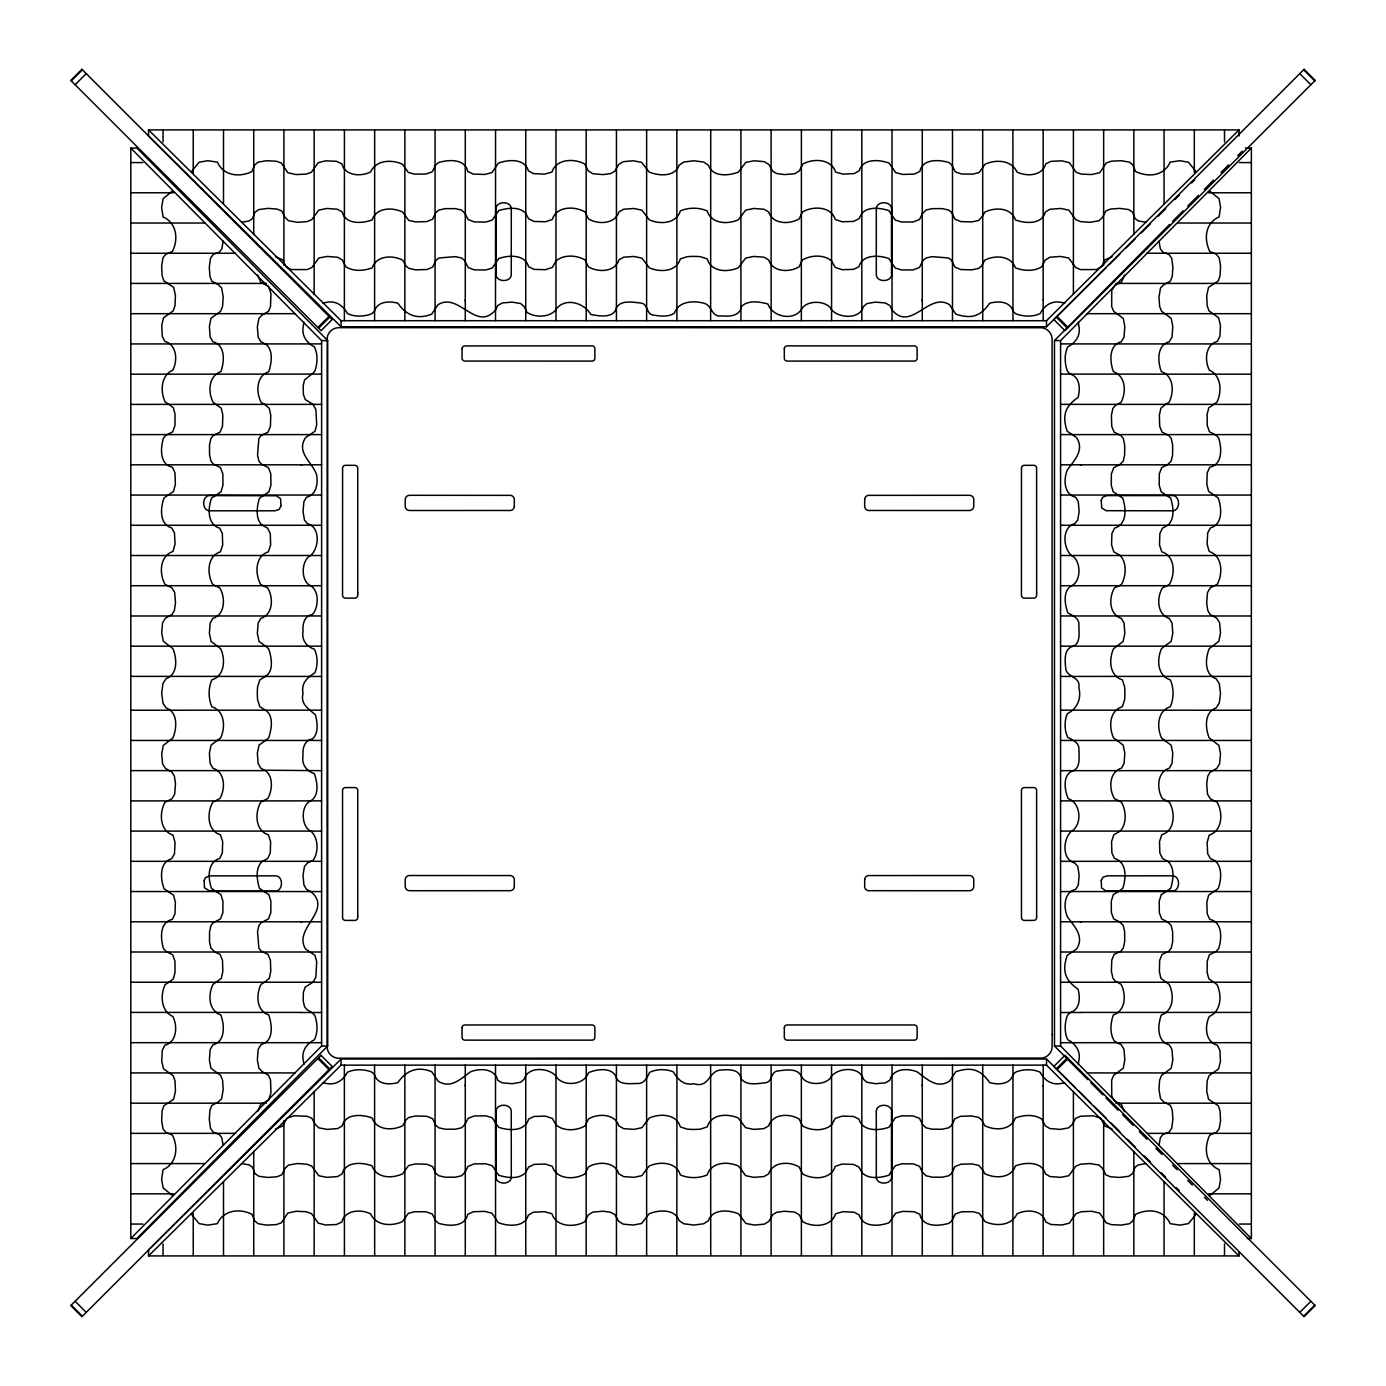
<?xml version="1.0" encoding="UTF-8"?>
<svg xmlns="http://www.w3.org/2000/svg" width="1386" height="1386" viewBox="0 0 1386 1386"><rect width="100%" height="100%" fill="white"/><g stroke="black" fill="none" stroke-linecap="round" stroke-linejoin="round"><path stroke-width="1.5" d="M555.977 1255.421L555.977 1065.141M831.583 130.405L831.583 320.703M465.28 320.703L465.28 130.423M922.279 1065.141L922.279 1255.404M465.28 1255.404L465.28 1084.822M922.279 301.005L922.279 130.423M223.146 241.199L221.847 248.804L219.473 252.027L213.132 254.539L210.481 258.35L209.286 267.359L209.944 276.524L211.867 281.237L218.382 284.667L221.639 287.976L223.198 296.916L222.574 306.427L220.565 311.296L217.359 313.686M1159.025 1145.408L1160.342 1137.819L1162.715 1134.58L1169.056 1132.067L1171.707 1128.256L1172.885 1119.247L1172.244 1110.099L1170.304 1105.37L1163.79 1101.939L1160.532 1098.648L1158.973 1089.691L1159.614 1080.179L1161.624 1075.311L1171.187 1068.294L1172.799 1060.134L1172.019 1049.583L1169.282 1044.871C1156.548 1041.631 1157.639 1024.652 1161.329 1014.985C1173.855 1010.758 1174.254 994.68 1169.143 984.389L1160.896 978.377L1159.372 971.534L1159.666 960.359L1162.022 954.521L1168.796 951.194L1171.222 948.215L1172.66 941.683L1172.625 931.704L1171.187 925.484L1167.41 921.794M495.512 309.875L497.765 305.492L502.338 302.945L512.214 302.131L520.651 303.569L524.168 306.601L527.026 312.422C535.36 317.879 550.138 317.706 556.531 309.095M257.692 1111.572L260.793 1104.365L268.555 1100.276L270.963 1092.861L270.513 1080.058L268.503 1075.259L262.006 1071.534L258.887 1068.138L257.346 1059.805L258.177 1049.375L260.949 1044.784L265.315 1042.67M1124.496 275.034L1121.395 282.242L1114.898 285.204L1111.745 290.488L1111.676 306.549L1113.686 311.348L1116.925 313.686M922.279 213.912L919.49 219.525L913.305 221.933L901.818 222.055L895.304 220.079L888.842 210.585C880.439 207.987 868.312 206.185 861.815 213.409M892.012 1122.903L895.269 1117.809L901.732 1115.834L913.201 1115.938L919.438 1118.311L922.279 1123.977M495.478 310.014C476.316 332.553 458.697 291.58 438.045 304.695L431.722 314.12C416.666 320.253 405.648 314.535 397.886 303.222C389.726 300.935 377.702 301.091 374.618 310.759A9.13 8.42 0 0 1 370.946 314.12C363.548 316.684 354.573 316.978 347.401 313.565C343.156 305.388 335.551 300.104 325.623 302.546A28.552 26.317 0 0 0 322.747 302.962M892.012 1123.006L888.824 1127.303C878.828 1130.785 862.542 1131.704 858.939 1119.091L853.516 1116.458L842.186 1116.111L835.29 1118.363L831.583 1124.704M982.691 215.8L984.857 212.127C995.148 207.016 1011.243 207.415 1015.47 219.941C1025.12 223.562 1042.133 224.827 1045.339 211.989L1050.051 209.251L1060.602 208.472L1068.762 210.083L1073.405 216.355M1073.405 1217.185L1069.351 1223.145L1061.953 1224.999L1050.969 1224.514L1045.685 1221.932C1042.515 1209.666 1026.316 1209.06 1016.926 1213.893C1011.537 1225.986 995.668 1226.541 985.065 1221.586L979.244 1213.356L972.885 1211.693L961.711 1211.78L955.318 1213.98L951.801 1220.806L949.029 1223.284C938.98 1226.263 922.574 1227.407 919.836 1214.344L914.206 1211.728L902.719 1211.381L895.668 1213.2L889.188 1222.677C879.538 1226.367 862.75 1227.632 859.216 1215.089L854.226 1212.248L843.069 1211.659L835.619 1213.755C831.184 1227.164 813.339 1227.649 802.754 1221.742L799.324 1214.933L794.698 1212.092L784.303 1211.225L776.662 1212.317L772.73 1214.604L768.849 1221.361L764.327 1224.15L754.33 1225.051L745.911 1223.474L738.426 1213.807C728.967 1209.839 712.491 1208.592 708.419 1220.65L703.69 1223.786L693.78 1225.068L683.887 1223.786L679.157 1220.65C675.051 1208.661 658.627 1209.77 649.133 1213.807L641.649 1223.474L633.229 1225.051L623.232 1224.15L618.728 1221.361L614.83 1214.604L610.897 1212.317L603.256 1211.225L592.861 1212.092L588.236 1214.933L584.805 1221.742C574.254 1227.632 556.306 1227.182 551.94 1213.755L544.49 1211.659L533.333 1212.248L528.343 1215.089C524.809 1227.632 508.038 1226.367 498.371 1222.677L491.891 1213.2L484.84 1211.381L473.354 1211.728L467.723 1214.344C465.02 1227.303 448.562 1226.333 438.53 1223.284L435.758 1220.806L432.241 1213.98L425.849 1211.78L414.674 1211.693L408.333 1213.356L402.494 1221.586C391.891 1226.541 376.039 1225.986 370.634 1213.893C361.244 1209.077 345.045 1209.649 341.874 1221.932L336.59 1224.514L325.623 1224.999L318.208 1223.145L314.154 1217.185M314.154 216.355L318.797 210.083L326.957 208.472L337.508 209.251L342.221 211.989C345.46 224.809 362.422 223.579 372.089 219.941C376.316 207.415 392.394 207.016 402.702 212.127L408.714 220.374L415.54 221.899L426.715 221.604L432.571 219.248L435.88 212.474L438.877 210.048L445.408 208.61L455.388 208.645L461.607 210.083L465.28 213.86M314.189 264.258L318.936 257.969L327.287 256.427L337.716 257.276L342.307 260.031L345.703 266.684C353.274 271.743 363.998 270.946 372.176 267.844C376.524 255.457 392.446 254.885 402.789 260.17L405.838 265.8L408.853 268.382L415.8 269.872L426.94 269.525L432.64 267.117L435.932 260.36L438.981 257.969L455.596 256.635L461.711 258.091L464.587 260.481L468.121 267.515L474.358 269.889L485.828 269.993L492.29 268.018L498.735 258.524C508.749 255.041 525.017 254.14 528.62 266.736L534.043 269.369L545.374 269.716L552.269 267.463L555.977 261.14M646.638 1169.143L641.926 1175.657L633.904 1177.355L623.648 1176.593L618.884 1173.89C615.089 1161.485 597.903 1161.139 588.444 1166.96L584.996 1173.838C574.861 1179.919 556.444 1179.832 552.321 1166.354L545.495 1164.067L534.112 1164.396L528.638 1167.029L525.762 1172.331M314.154 264.362L311.815 267.585L307.016 269.594L290.973 269.542L285.672 266.372L282.727 259.875L275.502 256.774M1073.422 1217.081L1076.177 1213.582L1081.461 1211.693L1091.631 1211.277L1099.722 1213.097L1106.236 1222.833L1111.399 1224.635L1121.17 1225.103L1129.399 1223.717L1132.778 1220.927L1135.619 1214.292C1148.526 1208.194 1164.084 1209.857 1170.165 1223.682L1179.85 1225.12L1188.426 1223.613L1195.91 1214.5M264.761 982.224L269.3 978.239L270.772 971.274L270.426 960.134L268.018 954.434L261.261 951.16L258.87 948.093L257.536 931.496L258.991 925.363L261.382 922.504L268.416 918.953L270.807 912.733L270.894 901.264L268.919 894.784L259.442 888.357C256.912 879.971 255.024 867.757 262.3 861.33M556.496 308.645C565.869 297.141 584.355 303.066 590.731 314.414C598.995 316.129 613.929 318.711 616.441 307.692C621.067 299.636 632.986 302.339 640.696 302.997C648.059 303.551 646.015 313.34 652.477 314.951C659.528 316.095 668.035 317.411 674.358 313.219C678.395 301.351 692.861 300.329 703.845 303.205C712.109 304.885 711.278 317.792 721.69 315.887C729.348 316.718 740.02 316.095 741.354 306.67C747.799 299.774 759.719 301.698 767.965 304.036C772.452 316.874 793.242 321.361 801.351 309.58C806.098 299.965 825.311 300.173 831.063 308.645M831.063 1077.199C825.328 1085.723 805.872 1085.758 801.333 1076.212C797.262 1067.428 784.667 1070.183 776.992 1071.066C770.425 1072.435 772.522 1082.189 765.297 1082.812C757.553 1083.505 745.824 1086.139 740.921 1078.291C739.24 1068.311 726.888 1069.455 719.213 1070.235C708.419 1072.314 708.922 1088.46 693.78 1083.713C683.489 1085.844 677.685 1079.07 673.336 1071.863C665.99 1068.779 656.773 1068.883 649.653 1072.366C646.915 1077.615 644.386 1084.233 636.832 1083.488C629.868 1083.575 617.896 1085.342 615.817 1076.298C611.243 1066.977 596.5 1069.195 588.53 1072.677C584.286 1085.151 564.033 1086.988 556.496 1077.199M861.815 213.496L858.922 218.797L853.447 221.431L842.064 221.76L835.238 219.473C831.08 206.012 812.716 205.908 802.563 211.989L799.116 218.867C789.656 224.688 772.47 224.341 768.676 211.937L763.911 209.234L753.655 208.472L745.633 210.17L738.288 219.82C727.494 224.653 711.243 223.874 707.207 210.932C698.96 207.328 688.599 207.328 680.353 210.932C676.316 223.874 660.065 224.653 649.272 219.82L641.926 210.17L633.904 208.472L623.648 209.234L618.884 211.937C615.089 224.341 597.903 224.688 588.444 218.867L584.996 211.989C574.861 205.908 556.444 205.994 552.321 219.473L545.495 221.76L534.112 221.431L528.638 218.797L525.762 213.496M922.279 213.86L925.952 210.083L932.189 208.645L942.151 208.61L948.682 210.048L951.68 212.474L954.989 219.248L960.845 221.604L972.019 221.899L978.845 220.374L982.691 215.852M465.28 1171.967L461.607 1175.744L455.388 1177.182L445.408 1177.216L438.877 1175.778L435.88 1173.353L432.571 1166.579L426.715 1164.223L415.54 1163.928L408.714 1165.453L402.702 1173.699C392.411 1178.81 376.316 1178.429 372.089 1165.886C362.422 1162.196 345.443 1161.104 342.221 1173.838L337.508 1176.575L326.957 1177.355L318.797 1175.744L311.763 1166.18L306.912 1164.171L297.401 1163.53L288.444 1165.089L285.152 1168.346L281.722 1174.86L276.992 1176.783L267.827 1177.442L258.818 1176.264L255.007 1173.595L252.495 1167.272L249.272 1164.898L241.684 1163.582M314.154 216.459L311.763 219.664L306.912 221.656L297.401 222.297L288.444 220.738L285.152 217.481L281.722 210.967L276.992 209.043L267.827 208.385L258.818 209.563L255.007 212.231L252.495 218.555L249.272 220.928L241.684 222.245M465.28 1124.081L461.711 1127.736L455.596 1129.192L445.634 1129.261L438.981 1127.875L435.932 1125.467L432.64 1118.71L426.94 1116.319L415.8 1115.955L408.853 1117.445L405.838 1120.027L402.789 1125.657C392.446 1130.941 376.524 1130.37 372.176 1117.982C362.612 1114.379 345.478 1112.958 342.307 1125.796L337.716 1128.55L327.287 1129.399L318.936 1127.857L315.54 1124.739L311.815 1118.242L307.016 1116.232L294.23 1115.782L286.815 1118.173L282.727 1125.952L275.502 1129.053M1165.418 404.4L1160.896 408.246L1159.372 415.072L1159.666 426.247L1162.022 432.085L1168.796 435.412L1171.222 438.409L1172.66 444.941L1172.625 454.903L1171.187 461.122L1167.41 464.812M831.028 1076.731C838.08 1067.463 859.857 1065.938 863.409 1079.226L866.908 1082.258L875.346 1083.696L885.221 1082.882L889.795 1080.335C892.619 1068.346 907.813 1067.896 917.22 1071.932C926.714 1078.724 936.815 1089.327 949.514 1081.132L955.838 1071.707C972.764 1066.059 981.149 1070.598 989.673 1082.605C997.885 1084.926 1009.926 1084.684 1012.993 1074.964A9.13 8.42 0 0 1 1016.614 1071.707C1024.011 1069.143 1032.986 1068.849 1040.158 1072.262C1044.403 1080.439 1052.009 1085.723 1061.936 1083.28A28.552 26.317 0 0 0 1064.812 1082.864M214.899 952.009L220.149 954.521L222.522 960.359L222.817 971.534L221.292 978.377L213.046 984.389C207.796 994.819 208.506 1010.567 220.859 1014.985C224.463 1024.635 225.727 1041.648 212.89 1044.871L210.152 1049.583L209.39 1060.134L210.984 1068.294L217.273 1072.92M646.638 1169.039L649.272 1166.007C660.065 1161.173 676.316 1161.953 680.353 1174.895C688.599 1178.498 698.96 1178.498 707.207 1174.895C711.278 1162.04 727.459 1161.104 738.288 1166.007L740.921 1169.039M555.977 261.053C563.34 254.244 576.784 255.076 584.996 259.927L588.426 266.805C597.868 272.557 615.124 272.418 618.901 259.892L623.683 257.19L633.974 256.445L641.961 258.16L649.289 267.793C660.048 272.54 676.368 272.002 680.318 258.922L687.196 256.687A67.55 62.283 0 0 1 700.38 256.687L707.241 258.922C711.139 272.106 727.529 272.505 738.27 267.793L745.599 258.16L753.586 256.445L763.877 257.19L768.658 259.892C772.504 272.314 789.656 272.626 799.133 266.805L801.385 262.023L801.385 130.405M831.583 1124.774C824.22 1131.582 810.793 1130.768 802.563 1125.917L799.133 1119.039C789.656 1113.218 772.487 1113.495 768.658 1125.952L763.877 1128.637L753.586 1129.382L745.599 1127.667L738.27 1118.034C727.511 1113.287 711.191 1113.824 707.241 1126.905L700.38 1129.14A67.55 62.283 0 0 1 687.196 1129.14L680.318 1126.905C676.42 1113.738 660.031 1113.322 649.289 1118.034L641.961 1127.667L633.974 1129.382L623.683 1128.637L618.901 1125.952C615.055 1113.512 597.92 1113.201 588.426 1119.039L586.174 1123.803L586.174 1255.421M525.762 1172.417C519.248 1179.642 507.12 1177.84 498.717 1175.241L492.255 1165.747L485.741 1163.772L474.255 1163.893L468.07 1166.302L465.28 1171.915M169.057 982.224L173.389 978.759L175.034 972.418L174.965 961.243L172.748 954.85L165.939 951.333L163.461 948.561C160.412 938.513 159.425 922.054 172.401 919.368L175 913.72L175.364 902.234L173.545 895.2L164.068 888.721C160.378 879.053 159.095 862.283 171.656 858.748L174.48 853.759L175.069 842.584L172.99 835.134C159.563 830.768 159.095 812.82 165.003 802.269L171.812 798.856L174.653 794.23L175.502 783.835L174.411 776.195L172.141 772.262L165.384 768.364L162.595 763.859L161.694 753.863L163.271 745.425L172.921 737.958C176.906 728.499 178.153 712.006 166.077 707.934L162.959 703.204L161.677 693.312L162.959 683.402L166.077 678.672C178.153 674.601 176.906 658.107 172.921 648.665L163.271 641.181L161.694 632.744L162.595 622.764L165.384 618.243L172.141 614.345L174.411 610.412L175.502 602.771L174.653 592.394L171.812 587.768L165.003 584.338C159.095 573.735 159.581 555.907 172.99 551.472L175.069 544.022L174.48 532.848L171.656 527.858C159.095 524.341 160.378 507.553 164.068 497.886L173.545 491.406L175.364 484.372L175 472.886L172.401 467.238C159.425 464.553 160.412 448.094 163.461 438.045L165.939 435.273L172.748 431.756L174.965 425.363L175.034 414.189L173.389 407.848L169.057 404.4M465.28 1123.977L468.121 1118.311L474.358 1115.938L485.828 1115.834L492.29 1117.809L495.547 1122.903M1118.45 891.527L1122.747 888.357C1126.229 878.343 1127.147 862.075 1114.535 858.454L1111.901 853.031L1111.555 841.7L1113.807 834.805L1120.148 831.098M172.228 191.181L163.132 198.666L161.625 207.242L163.063 216.926C176.594 222.765 178.707 239.085 172.436 251.455L165.818 254.296L163.028 257.692L161.642 265.904L162.093 275.693L163.912 280.856L173.631 287.37L175.45 295.461L175.034 305.613L173.163 310.897L163.583 317.74L161.746 325.138L162.231 336.122L164.813 341.389C177.01 344.612 177.72 360.758 172.834 370.149C160.759 375.554 160.204 391.406 165.142 402.027L169.005 404.4M1209.943 1195.425L1219.056 1187.941L1220.564 1179.365L1219.126 1169.68C1205.3 1163.599 1203.637 1148.058 1209.735 1135.151L1216.371 1132.31L1219.16 1128.932L1220.546 1120.702L1220.078 1110.931L1218.277 1105.751L1208.54 1099.254L1206.721 1091.146L1207.137 1080.993L1209.025 1075.709L1218.589 1068.883L1220.442 1061.468L1219.957 1050.501L1217.376 1045.217C1205.11 1042.029 1204.503 1025.831 1209.337 1016.458C1221.43 1011.052 1221.984 995.2 1217.047 984.58L1208.8 978.759L1207.137 972.418L1207.223 961.243L1209.424 954.85L1216.25 951.333L1218.727 948.561C1221.776 938.513 1222.747 922.054 1209.787 919.368L1207.171 913.72L1206.825 902.234L1208.644 895.2L1218.121 888.721C1221.811 879.053 1223.093 862.283 1210.532 858.748L1207.691 853.759L1207.102 842.584L1209.198 835.134C1222.625 830.768 1223.076 812.82 1217.185 802.269L1210.376 798.856L1207.535 794.23L1206.669 783.835L1207.76 776.195L1210.047 772.262L1216.804 768.364L1219.593 763.859L1220.494 753.863L1218.918 745.425L1209.25 737.958C1205.214 728.464 1204.105 712.04 1216.094 707.934L1219.23 703.204L1220.512 693.312L1219.23 683.402L1216.094 678.672C1204.018 674.601 1205.283 658.107 1209.25 648.665L1218.918 641.181L1220.494 632.744L1219.593 622.764L1216.804 618.243L1210.047 614.345L1207.76 610.412L1206.669 602.771L1207.535 592.394L1210.376 587.768L1217.185 584.338C1223.093 573.735 1222.608 555.907 1209.198 551.472L1207.102 544.022L1207.691 532.848L1210.532 527.858C1223.093 524.341 1221.811 507.553 1218.121 497.886L1208.644 491.406L1206.825 484.372L1207.171 472.886L1209.787 467.238C1222.747 464.553 1221.776 448.094 1218.727 438.045L1216.25 435.273L1209.424 431.756L1207.223 425.363L1207.137 414.189L1208.8 407.848L1217.047 402.027C1221.984 391.406 1221.43 375.554 1209.337 370.149C1204.469 360.758 1205.179 344.612 1217.376 341.389L1219.957 336.122L1220.442 325.138L1218.589 317.74L1209.025 310.897L1207.137 305.613L1206.721 295.461L1208.54 287.37L1218.277 280.856L1220.078 275.693L1220.546 265.904L1219.16 257.692L1216.371 254.296L1209.735 251.455C1203.637 238.548 1205.3 223.007 1219.126 216.926L1220.564 207.242L1219.056 198.666L1209.943 191.181M130.804 1238.53L321.604 1046.014L321.604 340.592L130.804 148.077L136.902 148.077L327.702 340.592L327.702 1046.014L136.902 1238.53L130.804 1238.53L130.804 148.077M1087.802 1079.642L1054.486 1046.014L1054.486 340.592L1169.576 224.463M1172.591 221.413L1183.194 210.724M1187.733 206.133L1198.336 195.443M1204.399 189.328L1213.478 180.163M1221.049 172.522L1228.62 164.882M1237.715 155.717L1242.254 151.126M1247.313 1238.53L1251.367 1238.53L1060.585 1046.014L1060.585 340.592L1251.367 148.077L1245.286 148.077M71.258 80.908L82.38 69.785M75.104 84.754L86.244 73.631M317.844 327.494L328.967 316.372M318.589 328.239L329.729 317.117M1056.271 1068.883L1067.411 1057.761M1057.033 1069.628L1068.156 1058.506M1299.756 1312.369L1310.896 1301.246M1303.62 1316.215L1314.742 1305.092M1106.08 267.723L1046.499 326.784L341.06 326.784L148.545 135.984L148.545 129.903L341.06 320.703L1046.499 320.703L1239.015 129.903L1239.015 135.984M1109.147 264.709L1119.836 254.106M1125.952 248.042L1135.117 238.964M1141.232 232.9L1150.397 223.822M1158.038 216.251L1165.678 208.68M1174.843 199.584L1179.417 195.045M1191.648 182.935L1194.697 179.903M1075.519 1087.819L1046.499 1059.043L341.06 1059.043L148.545 1249.843L148.545 1255.924L1239.015 1255.924L1239.015 1251.87M148.545 1255.924L341.06 1065.141L1046.499 1065.141L1239.015 1255.924M191.649 171.327L199.134 162.231L207.709 160.707L217.394 162.145C223.233 175.693 239.553 177.789 251.94 171.535L254.781 164.899L258.16 162.127L266.389 160.724L276.161 161.192L281.323 162.994L287.838 172.73L295.928 174.549L306.098 174.134L311.382 172.262L318.208 162.682L325.623 160.828L336.59 161.33L341.874 163.894C345.079 176.091 361.226 176.802 370.634 171.933C376.022 159.84 391.891 159.286 402.494 164.241L408.333 172.47L414.674 174.134L425.849 174.047L432.241 171.847L435.758 165.021L438.53 162.56C448.562 159.494 465.02 158.524 467.723 171.483L473.354 174.099L484.84 174.445L491.891 172.626L498.371 163.167C508.038 159.459 524.809 158.195 528.343 170.738L533.333 173.579L544.49 174.168L551.94 172.072C556.306 158.645 574.254 158.195 584.805 164.085L588.236 170.894L592.861 173.752L603.256 174.601L610.897 173.51L614.83 171.223L618.728 164.466L623.232 161.694L633.229 160.776L641.649 162.353L649.133 172.02C658.593 175.987 675.086 177.235 679.157 165.177L683.887 162.041L693.78 160.759L703.69 162.041L708.419 165.177C712.456 177.339 729.001 175.918 738.426 172.02L745.911 162.353L754.33 160.776L764.327 161.694L768.849 164.466L772.73 171.223L776.662 173.51L784.303 174.601L794.698 173.752L799.324 170.894L802.754 164.085C813.339 158.177 831.184 158.662 835.619 172.072L843.069 174.168L854.226 173.579L859.216 170.738C862.75 158.195 879.538 159.459 889.188 163.167L895.668 172.626L902.719 174.445L914.206 174.099L919.836 171.483C922.539 158.524 938.998 159.494 949.029 162.56L951.801 165.021L955.318 171.847L961.711 174.047L972.885 174.134L979.244 172.47L985.065 164.241C995.668 159.286 1011.52 159.84 1016.926 171.933C1026.333 176.802 1042.48 176.091 1045.685 163.894L1050.969 161.33L1061.953 160.828L1069.351 162.682L1076.177 172.262L1081.461 174.134L1091.631 174.549L1099.722 172.73L1106.236 162.994L1111.399 161.192L1121.17 160.724L1129.399 162.127L1132.778 164.899L1135.619 171.535C1148.526 177.633 1164.084 175.97 1170.165 162.145L1179.85 160.707L1188.426 162.231L1195.91 171.327M1167.307 464.847L1161.745 467.602L1159.337 473.787L1159.216 485.256L1161.191 491.787L1170.685 498.232C1173.284 506.635 1175.085 518.78 1167.861 525.277M1119.368 464.847L1113.755 467.654L1111.381 473.891L1111.277 485.343L1113.253 491.822L1118.346 495.079M1120.217 831.098C1127.026 823.752 1126.212 810.308 1121.361 802.096L1114.483 798.648C1108.661 789.188 1108.939 772.002 1121.395 768.19L1124.081 763.409L1124.826 753.118L1123.11 745.114L1113.478 737.802C1108.765 727.061 1109.164 710.637 1122.348 706.756L1124.583 699.895A67.55 62.283 -90 0 0 1124.583 686.711L1122.348 679.85C1109.285 675.866 1108.731 659.58 1113.478 648.821L1123.11 641.493L1124.826 633.489L1124.081 623.198L1121.395 618.433C1108.956 614.587 1108.644 597.435 1114.483 587.959L1119.247 585.706L1250.865 585.706M265.644 740.453L268.693 737.802C271.396 729.694 274.151 715.973 265.627 710.238M1164.483 646.171L1161.451 648.804C1156.617 659.58 1157.397 675.848 1170.338 679.885C1173.942 688.132 1173.942 698.475 1170.338 706.721C1157.397 710.775 1156.617 727.009 1161.451 737.82L1164.483 740.453M265.627 676.368C274.255 670.72 271.309 656.843 268.693 648.821L265.644 646.171M265.436 1042.67C273.787 1036.815 271.5 1023.197 268.763 1014.898C256.167 1010.74 255.925 994.507 261.088 984.303L264.657 982.224M310.014 556.063C319.248 548.977 320.807 527.269 307.501 523.683L304.487 520.183L303.049 511.746L303.863 501.871L306.41 497.297C316.51 494.819 318.191 483.558 316.545 474.532C312.283 462.058 295.738 452.564 305.613 437.578L315.02 431.237L316.701 424.792L315.887 409.494L312.959 404.365L305.249 399.497L303.361 394.352L303.17 385.724L304.539 379.972L311.763 374.099A9.13 8.42 -90 0 0 315.038 370.478C317.585 363.08 317.896 354.106 314.483 346.933C306.289 342.689 301.022 335.065 303.465 325.156A28.552 26.317 -90 0 1 303.863 322.28M1072.175 830.56C1062.941 837.612 1061.364 859.372 1074.67 862.924L1077.702 866.423L1079.14 874.878L1078.325 884.753L1075.779 889.31C1063.79 892.134 1063.339 907.345 1067.376 916.752C1074.167 926.229 1084.77 936.33 1076.575 949.046L1067.168 955.37C1061.503 972.279 1066.059 980.664 1078.048 989.206C1080.335 997.366 1080.179 1009.389 1070.512 1012.473A9.13 8.42 -90 0 0 1067.151 1016.129C1064.587 1023.526 1064.292 1032.501 1067.705 1039.673C1075.882 1043.918 1081.167 1051.541 1078.724 1061.451A28.552 26.317 -90 0 1 1078.308 1064.327M1116.977 1072.92L1123.301 1068.138L1124.843 1059.805L1123.994 1049.375L1121.239 1044.784L1114.587 1041.388C1109.528 1033.817 1110.325 1023.093 1113.426 1014.898C1125.813 1010.567 1126.385 994.628 1121.101 984.303L1115.47 981.253L1112.889 978.239L1111.399 971.274L1111.763 960.134L1114.153 954.434L1120.91 951.16L1123.318 948.093L1124.704 941.458L1124.635 931.496L1123.18 925.363L1119.524 921.794M1119.524 464.812L1123.18 461.243L1124.635 455.11L1124.704 445.149L1123.318 438.513L1120.91 435.447L1114.153 432.172L1111.763 426.472L1111.399 415.332L1112.889 408.368L1115.47 405.37L1121.101 402.321C1126.385 391.995 1125.83 376.039 1113.426 371.708C1109.822 362.127 1108.402 344.993 1121.239 341.822L1123.994 337.231L1124.843 326.801L1123.301 318.468L1116.977 313.686M1167.774 525.277L1162.473 528.17L1159.839 533.645L1159.51 545.027L1161.797 551.853C1175.259 556.011 1175.38 574.376 1169.282 584.511L1162.404 587.976C1156.582 597.435 1156.929 614.622 1169.334 618.416L1172.036 623.163L1172.799 633.419L1171.101 641.458L1164.587 646.171M262.37 861.33L267.654 858.454L270.287 853.031L270.634 841.7L268.364 834.805C254.92 830.595 254.781 812.317 260.828 802.096L262.838 800.9L321.604 800.865M265.575 676.368L259.84 679.85L257.605 686.711A67.55 62.283 -90 0 0 257.605 699.895L259.84 706.756L265.575 710.238M309.546 556.029C301.057 561.815 300.727 581.566 310.914 585.914C319.525 591.389 318.572 607.536 312.474 614.5C304.452 615.523 302.356 624.116 303.032 631.063C301.403 639.951 306.462 646.673 314.379 649.185C317.862 656.288 317.966 665.523 314.882 672.851C307.727 677.217 300.901 682.934 303.032 693.312C300.052 704.816 309.39 709.078 315.54 715.055C317.394 722.695 318.867 733.229 312.491 738.946C304.435 739.916 302.391 748.613 303.032 755.543C301.334 764.5 306.531 770.962 314.276 773.665C317.342 781.635 319.56 795.529 310.914 800.71C300.866 804.885 300.97 824.809 309.546 830.578M1072.643 830.578C1082.431 823.059 1080.595 802.789 1068.121 798.561C1064.656 790.592 1062.421 775.831 1071.742 771.274C1080.785 769.195 1079.018 757.206 1078.932 750.242C1079.677 742.705 1073.059 740.176 1067.809 737.421C1064.327 730.318 1064.223 721.084 1067.307 713.755C1076.939 708.922 1081.738 699.029 1078.862 687.543C1080.924 676.056 1065.938 677.702 1065.678 667.879C1064.898 660.186 1063.755 647.851 1073.734 646.153C1080.785 642.307 1078.81 632.345 1078.914 625.675C1079.711 618.104 1072.955 615.869 1067.913 612.941C1064.829 604.989 1062.612 591.077 1071.257 585.914C1081.461 581.548 1081.132 561.832 1072.643 556.029M217.273 313.686L210.984 318.312L209.39 326.472L210.152 337.023L212.89 341.753C225.71 344.993 224.48 361.937 220.859 371.621C208.524 376.039 207.796 391.788 213.046 402.217L221.292 408.246L222.817 415.072L222.522 426.247L220.149 432.085L213.392 435.412L210.949 438.409L209.511 444.941L209.546 454.903L211.001 461.122L213.409 464.067L220.426 467.602L222.834 473.787L222.955 485.256L220.998 491.787L211.504 498.232C207.935 508.246 207.12 524.497 219.698 528.17L222.349 533.645L222.678 545.027L220.391 551.853C206.93 556.011 206.809 574.376 212.907 584.511L219.768 587.976C225.623 597.47 225.208 614.604 212.855 618.416L210.152 623.163L209.39 633.419L211.088 641.458L220.738 648.804C225.571 659.58 224.792 675.848 211.85 679.885C208.229 688.132 208.229 698.475 211.85 706.721C224.705 710.81 225.641 726.992 220.738 737.82L211.088 745.148L209.39 753.187L210.152 763.443L212.855 768.19C225.242 772.002 225.606 789.171 219.768 798.631L212.907 802.096C206.826 812.231 206.912 830.647 220.391 834.77L222.678 841.597L222.349 852.962L219.698 858.436C207.138 862.144 207.917 878.343 211.504 888.374L220.998 894.819L222.955 901.35L222.834 912.82L220.426 919.005L213.409 922.539L211.001 925.484L209.546 931.704L209.511 941.683L210.949 948.215L215.038 952.043M1116.925 1072.92L1113.686 1075.259L1111.676 1080.058L1111.745 1096.118L1114.898 1101.42L1121.395 1104.365L1124.496 1111.572M265.54 740.453L259.061 745.114L257.363 753.118L258.108 763.409L260.793 768.19L264.431 770.218L321.604 770.668M1165.47 404.4L1169.143 402.217C1174.254 391.926 1173.873 375.831 1161.329 371.621C1157.639 361.954 1156.548 344.975 1169.282 341.753L1172.019 337.023L1172.799 326.472L1171.187 318.312L1161.624 311.296L1159.614 306.427L1158.973 296.916L1160.532 287.976L1163.79 284.667L1170.304 281.237L1172.244 276.524L1172.885 267.359L1171.707 258.35L1169.056 254.539L1162.715 252.027L1160.342 248.804L1159.025 241.199M169.005 982.224L165.142 984.58C160.187 995.2 160.759 1011.052 172.834 1016.458C177.668 1025.831 177.079 1042.047 164.813 1045.217L162.231 1050.501L161.746 1061.468L163.583 1068.883L173.163 1075.709L175.034 1080.993L175.45 1091.146L173.631 1099.254L163.912 1105.751L162.093 1110.931L161.642 1120.702L163.028 1128.932L165.818 1132.31L172.436 1135.151C178.707 1147.539 176.594 1163.842 163.063 1169.68L161.625 1179.365L163.132 1187.941L172.228 1195.425M1118.346 891.527L1113.253 894.784L1111.277 901.264L1111.381 912.733L1113.755 918.953L1119.42 921.794M1112.057 256.774L1104.85 259.875L1101.887 266.372L1096.586 269.542L1080.543 269.594L1075.744 267.585L1073.405 264.362M1145.893 1163.582L1138.287 1164.898L1135.065 1167.272L1132.553 1173.595L1128.741 1176.264L1119.732 1177.442L1110.567 1176.783L1105.837 1174.86L1102.407 1168.346L1099.115 1165.089L1090.176 1163.53L1080.647 1164.171L1075.796 1166.18L1068.762 1175.744L1060.602 1177.355L1050.051 1176.575L1045.339 1173.838C1042.116 1161.104 1025.138 1162.196 1015.47 1165.886C1011.243 1178.412 995.165 1178.81 984.857 1173.699L982.691 1170.027M1080.266 464.812L1250.865 464.812M131.323 921.794L301.923 921.794M321.604 464.812L131.323 464.812M1060.585 921.794L1250.865 921.794M148.545 129.903L1239.015 129.903M131.323 162.578L142.845 162.578M1239.344 162.578L1250.865 162.578M131.323 192.775L173.666 192.775M1208.505 192.775L1250.865 192.775M131.323 223.025L204.574 223.025M1177.598 223.025L1250.865 223.025M131.323 253.257L235.464 253.257M1146.724 253.257L1250.865 253.257M131.323 283.42L266.285 283.42M1115.886 283.42L1250.865 283.42M131.479 313.686L295.218 313.686M1086.97 313.686L1250.709 313.686M321.604 340.592L327.702 340.592M1054.486 340.592L1060.585 340.592M131.323 343.936L321.604 343.901M1060.585 343.901L1250.865 343.936M131.323 374.185L321.604 374.099M1060.585 374.099L1250.865 374.185M131.323 404.4L321.604 404.365M1060.585 404.365L1250.865 404.4M131.323 434.598L321.604 434.598M1060.585 434.598L1250.865 434.598M1060.585 464.812L1081.375 464.795M131.323 495.079L321.604 495.045M1060.585 495.045L1250.865 495.079M131.323 525.277L321.604 525.277M1060.585 525.277L1250.865 525.277M131.323 555.509L321.604 555.509M1060.585 555.509L1250.865 555.509M131.323 585.706L321.604 585.741M1060.585 585.741L1119.351 585.706L1121.361 584.528C1126.212 576.299 1127.026 562.855 1120.217 555.509M131.323 615.99L321.604 615.956M1060.585 615.956L1250.865 615.99M131.323 646.171L321.604 646.153M1060.585 646.153L1250.865 646.171M131.323 676.368L321.604 676.437M1060.585 676.437L1250.865 676.368M131.323 710.238L321.604 710.169M1060.585 710.169L1250.865 710.238M131.323 740.453L321.604 740.453M1060.585 740.453L1250.865 740.453M131.323 770.616L265.35 770.616C273.648 776.576 272.332 790.73 267.706 798.648L262.942 800.9L131.323 800.9M1060.585 770.668L1250.865 770.616M1060.585 800.865L1250.865 800.9M131.323 831.098L321.604 831.098M1060.585 831.098L1250.865 831.098M131.323 861.33L321.604 861.33M1060.585 861.33L1250.865 861.33M131.323 891.527L321.604 891.562M1060.585 891.562L1250.865 891.527M300.797 921.811L321.604 921.794M131.323 952.009L321.604 952.009M1060.585 952.009L1250.865 952.009M131.323 982.224L321.604 982.241M1060.585 982.241L1250.865 982.224M131.323 1012.421L300.901 1012.421M1081.271 1012.421L1250.865 1012.421M300.519 1012.508L321.604 1012.508M1060.585 1012.508L1081.652 1012.508M131.323 1042.67L321.604 1042.705M1060.585 1042.705L1250.865 1042.67M321.604 1046.014L327.702 1046.014M1054.486 1046.014L1060.585 1046.014M131.479 1072.92L295.218 1072.92M1086.97 1072.92L1250.709 1072.92M131.323 1103.187L266.285 1103.187M1115.886 1103.187L1250.865 1103.187M131.323 1133.35L235.464 1133.35M1146.724 1133.35L1250.865 1133.35M131.323 1163.582L204.574 1163.582M1177.598 1163.582L1250.865 1163.582M131.323 1193.831L173.666 1193.831M1208.505 1193.831L1250.865 1193.831M131.323 1224.046L142.845 1224.046M1239.344 1224.046L1250.865 1224.046M300.797 464.795L301.923 464.812M1080.266 921.794L1081.375 921.811M1145.893 222.245L1138.287 220.928L1135.065 218.555L1132.553 212.231L1128.741 209.563L1119.732 208.385L1110.567 209.043L1105.837 210.967L1102.407 217.481L1099.115 220.738L1090.176 222.297L1080.647 221.656L1075.796 219.664L1073.405 216.459M262.249 525.277C255.163 518.953 256.826 506.635 259.442 498.267L268.919 491.822L270.894 485.343L270.807 473.891L268.416 467.654L261.382 464.102L258.991 461.243L257.536 455.11L258.87 438.513L261.261 435.447L268.018 432.172L270.426 426.472L270.772 415.332L269.3 408.368L264.761 404.4M310.828 891.614L306.41 889.31L303.863 884.753L303.049 874.878L304.487 866.423L307.501 862.924L313.34 860.065C318.867 851.766 318.52 836.798 310.014 830.56M1112.057 1129.053L1104.85 1125.952L1100.761 1118.173L1093.329 1115.782L1080.543 1116.232L1075.744 1118.242L1072.019 1124.739L1068.623 1127.857L1060.273 1129.399L1049.843 1128.55L1045.269 1125.796L1041.856 1119.143C1034.285 1114.084 1023.578 1114.881 1015.384 1117.982C1011.087 1130.318 995.113 1130.976 984.77 1125.657L981.721 1120.027L978.707 1117.445L971.759 1115.955L960.619 1116.319L954.919 1118.71L951.628 1125.467L948.578 1127.875L941.926 1129.261L931.981 1129.192L925.848 1127.736L922.279 1124.081M310.914 891.614C333.454 910.758 292.498 928.395 305.613 949.046L315.02 955.37L316.701 961.815L315.887 977.113L312.959 982.241L305.249 987.109L303.361 992.255L303.17 1000.883L304.539 1006.634L306.93 1009.684L311.746 1012.49A9.13 8.42 -90 0 1 315.038 1016.129C317.585 1023.526 317.896 1032.501 314.483 1039.673C306.289 1043.918 301.022 1051.541 303.465 1061.451A28.552 26.317 -90 0 0 303.863 1064.327M1118.502 495.131L1122.747 498.267C1126.229 508.264 1127.147 524.549 1114.535 528.153L1111.901 533.575L1111.555 544.906L1113.807 551.801L1120.148 555.509M264.657 404.4L261.088 402.321C255.925 392.117 256.167 375.849 268.763 371.708C271.5 363.409 273.787 349.792 265.436 343.936M265.315 343.936L260.949 341.822L258.177 337.231L257.346 326.801L258.887 318.468L262.006 315.072L268.503 311.348L270.513 306.549L270.963 293.745L268.555 286.33L260.793 282.242L257.692 275.034M265.54 646.171L259.061 641.493L257.363 633.489L258.108 623.198L260.793 618.433C273.233 614.587 273.527 597.435 267.706 587.959L260.828 584.528C254.799 574.306 254.903 555.977 268.364 551.801L270.634 544.906L270.287 533.575L267.654 528.153L262.37 525.277M1164.587 740.453L1171.101 745.148L1172.799 753.187L1172.036 763.443L1169.334 768.19C1156.877 771.985 1156.617 789.188 1162.404 798.631L1169.282 802.096C1175.363 812.231 1175.276 830.647 1161.797 834.77L1159.51 841.597L1159.839 852.962L1162.473 858.436L1167.774 861.33M217.359 1072.92L220.565 1075.311L222.574 1080.179L223.198 1089.691L221.639 1098.648L218.382 1101.939L211.867 1105.37L209.944 1110.099L209.286 1119.247L210.481 1128.256L213.132 1132.067L219.473 1134.58L221.847 1137.819L223.146 1145.408M982.691 1169.975L978.845 1165.453L972.019 1163.928L960.845 1164.223L954.989 1166.579L951.68 1173.353L948.682 1175.778L942.151 1177.216L932.189 1177.182L925.952 1175.744L922.279 1171.967M1072.175 556.063C1062.993 549.168 1061.312 527.2 1074.67 523.683L1077.702 520.183L1079.14 511.746L1078.325 501.871L1075.779 497.297C1063.79 494.473 1063.339 479.261 1067.376 469.854C1074.167 460.377 1084.77 450.277 1076.575 437.578L1067.168 431.237C1061.503 414.327 1066.059 405.942 1078.048 397.401C1080.37 389.206 1080.144 377.148 1070.408 374.099A9.13 8.42 -90 0 1 1067.151 370.478C1064.587 363.08 1064.292 354.106 1067.705 346.933C1075.882 342.689 1081.167 335.065 1078.724 325.156A28.552 26.317 90 0 0 1078.308 322.28M1167.861 861.33C1175.085 867.844 1173.284 879.971 1170.685 888.374L1161.191 894.819L1159.216 901.35L1159.337 912.82L1161.745 919.005L1167.358 921.794M495.547 1123.006L498.735 1127.303C508.749 1130.785 525.017 1131.704 528.62 1119.091L534.043 1116.458L545.374 1116.111L552.269 1118.363L555.977 1124.704M191.649 1214.5L199.134 1223.613L207.709 1225.12L217.394 1223.682C223.233 1210.134 239.553 1208.038 251.94 1214.292L254.781 1220.927L258.16 1223.717L266.389 1225.103L276.161 1224.635L281.323 1222.833L287.838 1213.097L295.928 1211.277L306.098 1211.693L311.382 1213.582L314.154 1217.133M1078.585 1090.834L1090.799 1102.961M1093.866 1105.976L1106.08 1118.104M1110.671 1122.643L1119.836 1131.721M1127.476 1139.292L1135.117 1146.863M1144.282 1155.959L1150.397 1162.005M1161.087 1172.608L1165.678 1177.147M1176.368 1187.75L1179.417 1190.782M1303.62 69.785L1314.742 80.908M1299.756 73.631L1310.896 84.754M1057.033 316.372L1068.156 327.494M1056.271 317.117L1067.411 328.239M318.589 1057.761L329.729 1068.883M317.844 1058.506L328.967 1069.628M75.104 1301.246L86.244 1312.369M71.258 1305.092L82.38 1316.215M1090.834 1082.691L1102.944 1094.905M1105.976 1097.972L1118.086 1110.186M1122.625 1114.777L1133.228 1125.467M1139.292 1131.582L1146.863 1139.223M1155.941 1148.388L1162.005 1154.503M1172.591 1165.193L1177.147 1169.784M1187.733 1180.474L1192.289 1185.065M1204.399 1197.279L1207.431 1200.345M465.28 213.912L468.07 219.525L474.255 221.933L485.741 222.055L492.255 220.079L498.717 210.585C507.12 207.987 519.248 206.185 525.762 213.409M922.244 1171.863L919.49 1166.302L913.305 1163.893L901.818 1163.772L895.304 1165.747L888.842 1175.241C880.439 1177.84 868.312 1179.642 861.815 1172.417M892.047 309.875L889.795 305.492L885.221 302.945L875.346 302.131L866.908 303.569L863.409 306.601C859.788 319.906 838.132 318.33 831.028 309.095M831.583 261.053C824.22 254.244 810.793 255.076 802.563 259.927L801.351 261.971L801.351 320.703M555.977 1124.774C563.34 1131.582 576.784 1130.768 584.996 1125.917L586.209 1123.855L586.226 1065.141M556.531 1076.731C549.445 1067.48 527.754 1065.938 524.168 1079.226L520.651 1082.258L512.214 1083.696L502.338 1082.882L497.765 1080.335C494.941 1068.346 479.747 1067.896 470.339 1071.932C460.845 1078.724 450.745 1089.327 438.045 1081.132L431.722 1071.707C416.666 1065.574 405.648 1071.291 397.886 1082.605C389.726 1084.891 377.702 1084.736 374.618 1075.068A9.13 8.42 0 0 0 370.946 1071.707C363.548 1069.143 354.573 1068.849 347.401 1072.262C343.156 1080.439 335.551 1085.723 325.623 1083.28A28.552 26.317 0 0 1 322.747 1082.864M1073.405 264.293L1068.623 257.969L1060.273 256.427L1049.843 257.276L1045.269 260.031L1041.856 266.684C1034.285 271.743 1023.578 270.946 1015.384 267.844C1011.035 255.457 995.113 254.885 984.77 260.17L981.721 265.8L978.707 268.382L971.759 269.872L960.619 269.525L954.919 267.117L951.628 260.36L948.578 257.969L931.981 256.635L925.848 258.091L922.972 260.481L919.438 267.515L913.201 269.889L901.732 269.993L895.269 268.018L888.824 258.524C878.828 255.041 862.542 254.14 858.939 266.736L853.516 269.369L842.186 269.716L835.29 267.463L831.583 261.14M861.815 1172.331L858.922 1167.029L853.447 1164.396L842.064 1164.067L835.238 1166.354C831.08 1179.815 812.716 1179.936 802.563 1173.838L799.116 1166.96C789.656 1161.139 772.47 1161.485 768.676 1173.89L763.911 1176.593L753.655 1177.355L745.633 1175.657L740.921 1169.143M892.082 310.014C911.243 332.553 928.863 291.58 949.514 304.695L955.838 314.12C972.764 319.768 981.149 315.228 989.673 303.222C997.885 300.901 1009.926 301.143 1012.993 310.862A9.13 8.42 0 0 0 1016.614 314.12C1024.011 316.684 1032.986 316.978 1040.158 313.565C1044.403 305.388 1052.009 300.104 1061.936 302.546A28.552 26.317 0 0 1 1064.812 302.962M922.279 1084.822L922.296 1085.931M465.263 299.896L465.28 301.005M1251.367 148.077L1251.367 1238.53M1224.514 130.405L1224.514 141.926M1224.514 1243.9L1224.514 1255.421M1194.316 130.405L1194.316 172.765M1194.316 1213.062L1194.316 1255.421M1164.067 130.405L1164.067 203.673M1164.067 1182.154L1164.067 1255.421M1133.835 130.405L1133.835 234.546M1133.835 1151.281L1133.835 1255.421M1103.654 130.405L1103.654 265.384M1103.654 1120.442L1103.654 1255.421M1073.405 130.561L1073.405 294.317M1073.405 1091.51L1073.405 1255.266M1046.499 320.703L1046.499 326.784M1046.499 1059.043L1046.499 1065.141M1043.19 299.584L1043.19 320.703M1043.19 1065.141L1043.19 1086.243M1043.156 130.405L1043.156 300M1043.156 1085.827L1043.156 1255.421M1012.889 130.405L1012.975 320.703M1012.975 1065.141L1012.889 1255.421M982.691 130.405L982.726 320.703M982.726 1065.141L982.691 1255.421M952.494 130.405L952.477 320.703M952.477 1065.141L952.494 1255.421M922.296 299.896L922.279 320.703M892.012 130.405L892.047 320.703M892.047 1065.141L892.012 1255.421M861.815 130.405L861.815 320.703M861.815 1065.141L861.815 1255.421M831.583 1065.141L831.583 1255.421M801.351 1065.141L801.385 1255.421M771.101 130.405L771.136 320.703M771.136 1065.141L771.101 1255.421M740.921 130.405L740.938 320.703M740.938 1065.141L740.921 1255.421M710.723 130.405L710.637 320.703M710.637 1065.141L710.723 1255.421M676.836 130.405L676.922 320.703M676.922 1065.141L676.836 1255.421M646.638 130.405L646.621 320.703M646.621 1065.141L646.638 1255.421M616.458 130.405L616.423 320.703M616.423 1065.141L616.458 1255.421M586.174 130.405L586.226 320.703M555.977 130.405L555.977 320.703M525.762 130.405L525.744 320.703M525.744 1065.141L525.762 1255.421M495.547 130.405L495.512 320.703M495.512 1065.141L495.547 1255.421M465.28 1065.141L465.263 1085.931M435.065 130.405L435.083 320.703M435.083 1065.141L435.065 1255.421M404.868 130.405L404.851 320.703M404.851 1065.141L404.868 1255.421M374.67 130.405L374.584 320.703M374.584 1065.141L374.67 1255.421M344.421 130.405L344.369 320.703M344.369 1065.141L344.421 1255.421M341.06 320.703L341.06 326.784M341.06 1059.043L341.06 1065.141M314.154 130.561L314.154 294.317M314.154 1091.51L314.154 1255.266M283.905 130.405L283.905 265.384M283.905 1120.442L283.905 1255.421M253.725 130.405L253.725 234.546M253.725 1151.281L253.725 1255.421M223.51 130.405L223.51 203.673M223.51 1182.154L223.51 1255.421M193.243 130.405L193.243 172.765M193.243 1213.062L193.243 1255.421M163.046 130.405L163.046 141.926M163.046 1243.9L163.046 1255.421M496.067 210.1L496.067 272.782C494.057 282.415 511.832 283.368 511.261 273.891L511.278 209.477C511.971 200.19 494.525 200.658 496.067 210.1M876.298 1111.936L876.298 1176.35C875.588 1185.636 893.034 1185.169 891.493 1175.726L891.493 1113.045C893.502 1103.412 875.727 1102.459 876.298 1111.936M204.158 880.682L204.47 887.768L209.702 890.99L273.7 891.025C283.333 893.034 284.286 875.242 274.809 875.831L209.269 875.883L205.353 877.754L204.158 880.682M784.303 348.7L784.303 358.177A2.893 2.893 0 0 0 786.971 361.088L914.552 361.07A2.893 2.893 0 0 0 917.151 358.142L917.134 348.631A2.893 2.893 0 0 0 914.76 345.928L787.196 345.876A2.893 2.893 0 0 0 784.303 348.7M784.303 1027.754L784.303 1037.23A2.893 2.893 0 0 0 786.971 1040.141L914.552 1040.141A2.893 2.893 0 0 0 917.151 1037.196L917.134 1027.684A2.893 2.893 0 0 0 914.76 1024.982L787.196 1024.947A2.893 2.893 0 0 0 784.303 1027.754M1052.147 1034.493L1052.113 1047.296A11.746 11.746 0 0 1 1049.704 1053.603A11.816 11.816 0 0 1 1042.116 1058.072L338.548 1058.211A11.746 11.746 0 0 1 327.079 1046.465L327.217 337.404A11.816 11.816 0 0 1 338.271 327.668L1041.822 327.737A11.798 11.798 0 0 1 1052.078 338.271L1052.147 1034.493M1101.229 500.329L1101.731 507.969L1106.149 510.689L1171.794 510.793C1181.08 511.486 1180.612 494.04 1171.17 495.599L1106.929 495.599L1102.788 497.176L1101.229 500.329M280.977 505.873L279.123 509.442L274.809 510.793L210.395 510.793C201.109 511.486 201.576 494.04 211.018 495.599L276.438 495.755L280.596 498.717L280.977 505.873M357.761 593.121L357.744 595.478A2.893 2.893 0 0 1 354.833 598.146L345.357 598.146A2.893 2.893 0 0 1 342.55 595.252L342.585 467.688A2.893 2.893 0 0 1 345.287 465.315L354.799 465.315A2.893 2.893 0 0 1 357.744 467.914L357.761 593.121M1036.641 593.121L1036.624 595.478A2.893 2.893 0 0 1 1033.713 598.146L1024.254 598.146A2.893 2.893 0 0 1 1021.43 595.252L1021.482 467.688A2.893 2.893 0 0 1 1024.167 465.315L1033.696 465.315A2.893 2.893 0 0 1 1036.624 467.914L1036.641 593.121M1101.212 880.439L1101.593 887.889L1105.733 890.851L1171.17 891.007C1180.612 892.567 1181.08 875.12 1171.794 875.813L1107.379 875.831L1103.065 877.165L1101.212 880.439M357.761 916.129L357.744 917.809A2.893 2.893 0 0 1 354.799 920.408L345.287 920.408A2.893 2.893 0 0 1 342.585 918.017L342.55 790.453A2.893 2.893 0 0 1 345.357 787.577L354.833 787.577A2.893 2.893 0 0 1 357.744 790.245L357.761 916.129M496.084 1111.485L496.067 1175.726C494.525 1185.169 511.971 1185.636 511.278 1176.35L511.261 1111.936C511.936 1103.256 495.98 1102.944 496.084 1111.485M891.493 272.782C893.502 282.415 875.727 283.368 876.298 273.891L876.298 209.477C875.588 200.19 893.034 200.658 891.493 210.1L891.493 272.782M1036.641 916.129L1036.624 917.809A2.893 2.893 0 0 1 1033.696 920.408L1024.167 920.408A2.893 2.893 0 0 1 1021.482 918.017L1021.43 790.453A2.893 2.893 0 0 1 1024.254 787.577L1033.713 787.577A2.893 2.893 0 0 1 1036.624 790.245L1036.641 916.129M462.04 348.631L462.04 358.142A2.893 2.893 0 0 0 464.639 361.07L592.203 361.088A2.893 2.893 0 0 0 594.889 358.177L594.889 348.7A2.893 2.893 0 0 0 591.995 345.876L464.431 345.928A2.893 2.893 0 0 0 462.04 348.631M462.04 1027.684L462.04 1037.196A2.893 2.893 0 0 0 464.639 1040.141L592.203 1040.141A2.893 2.893 0 0 0 594.889 1037.23L594.889 1027.754A2.893 2.893 0 0 0 591.995 1024.947L464.431 1024.982A2.893 2.893 0 0 0 462.04 1027.684M864.673 499.289L864.673 506.635A4.297 4.297 0 0 0 868.416 510.481L969.68 510.498A4.297 4.297 0 0 0 973.752 506.202L973.769 499.601A4.297 4.297 0 0 0 969.559 495.304L868.312 495.356A4.297 4.297 0 0 0 864.673 499.289M864.673 879.504L864.673 886.849A4.297 4.297 0 0 0 868.416 890.696L969.68 890.713A4.297 4.297 0 0 0 973.752 886.416L973.769 879.815A4.297 4.297 0 0 0 969.559 875.519L868.312 875.571A4.297 4.297 0 0 0 864.673 879.504M514.327 506.133L514.31 506.635A4.297 4.297 0 0 1 510.568 510.481L409.303 510.498A4.297 4.297 0 0 1 405.214 506.202L405.214 499.601A4.297 4.297 0 0 1 409.407 495.304L510.672 495.356A4.297 4.297 0 0 1 514.31 499.289L514.327 506.133M514.327 886.347L514.31 886.849A4.297 4.297 0 0 1 510.568 890.696L409.303 890.713A4.297 4.297 0 0 1 405.214 886.416L405.214 879.815A4.297 4.297 0 0 1 409.407 875.519L510.672 875.571A4.297 4.297 0 0 1 514.31 879.504L514.327 886.347M81.913 69.3L70.79 80.423L321.032 330.665L332.155 319.542L81.913 69.3M1304.087 69.3L1053.845 319.542L1064.968 330.665L1315.21 80.423L1304.087 69.3M321.032 1055.335L70.79 1305.577L81.913 1316.7L332.155 1066.458L321.032 1055.335M1064.968 1055.335L1053.845 1066.458L1304.087 1316.7L1315.21 1305.577L1064.968 1055.335"/></g></svg>
